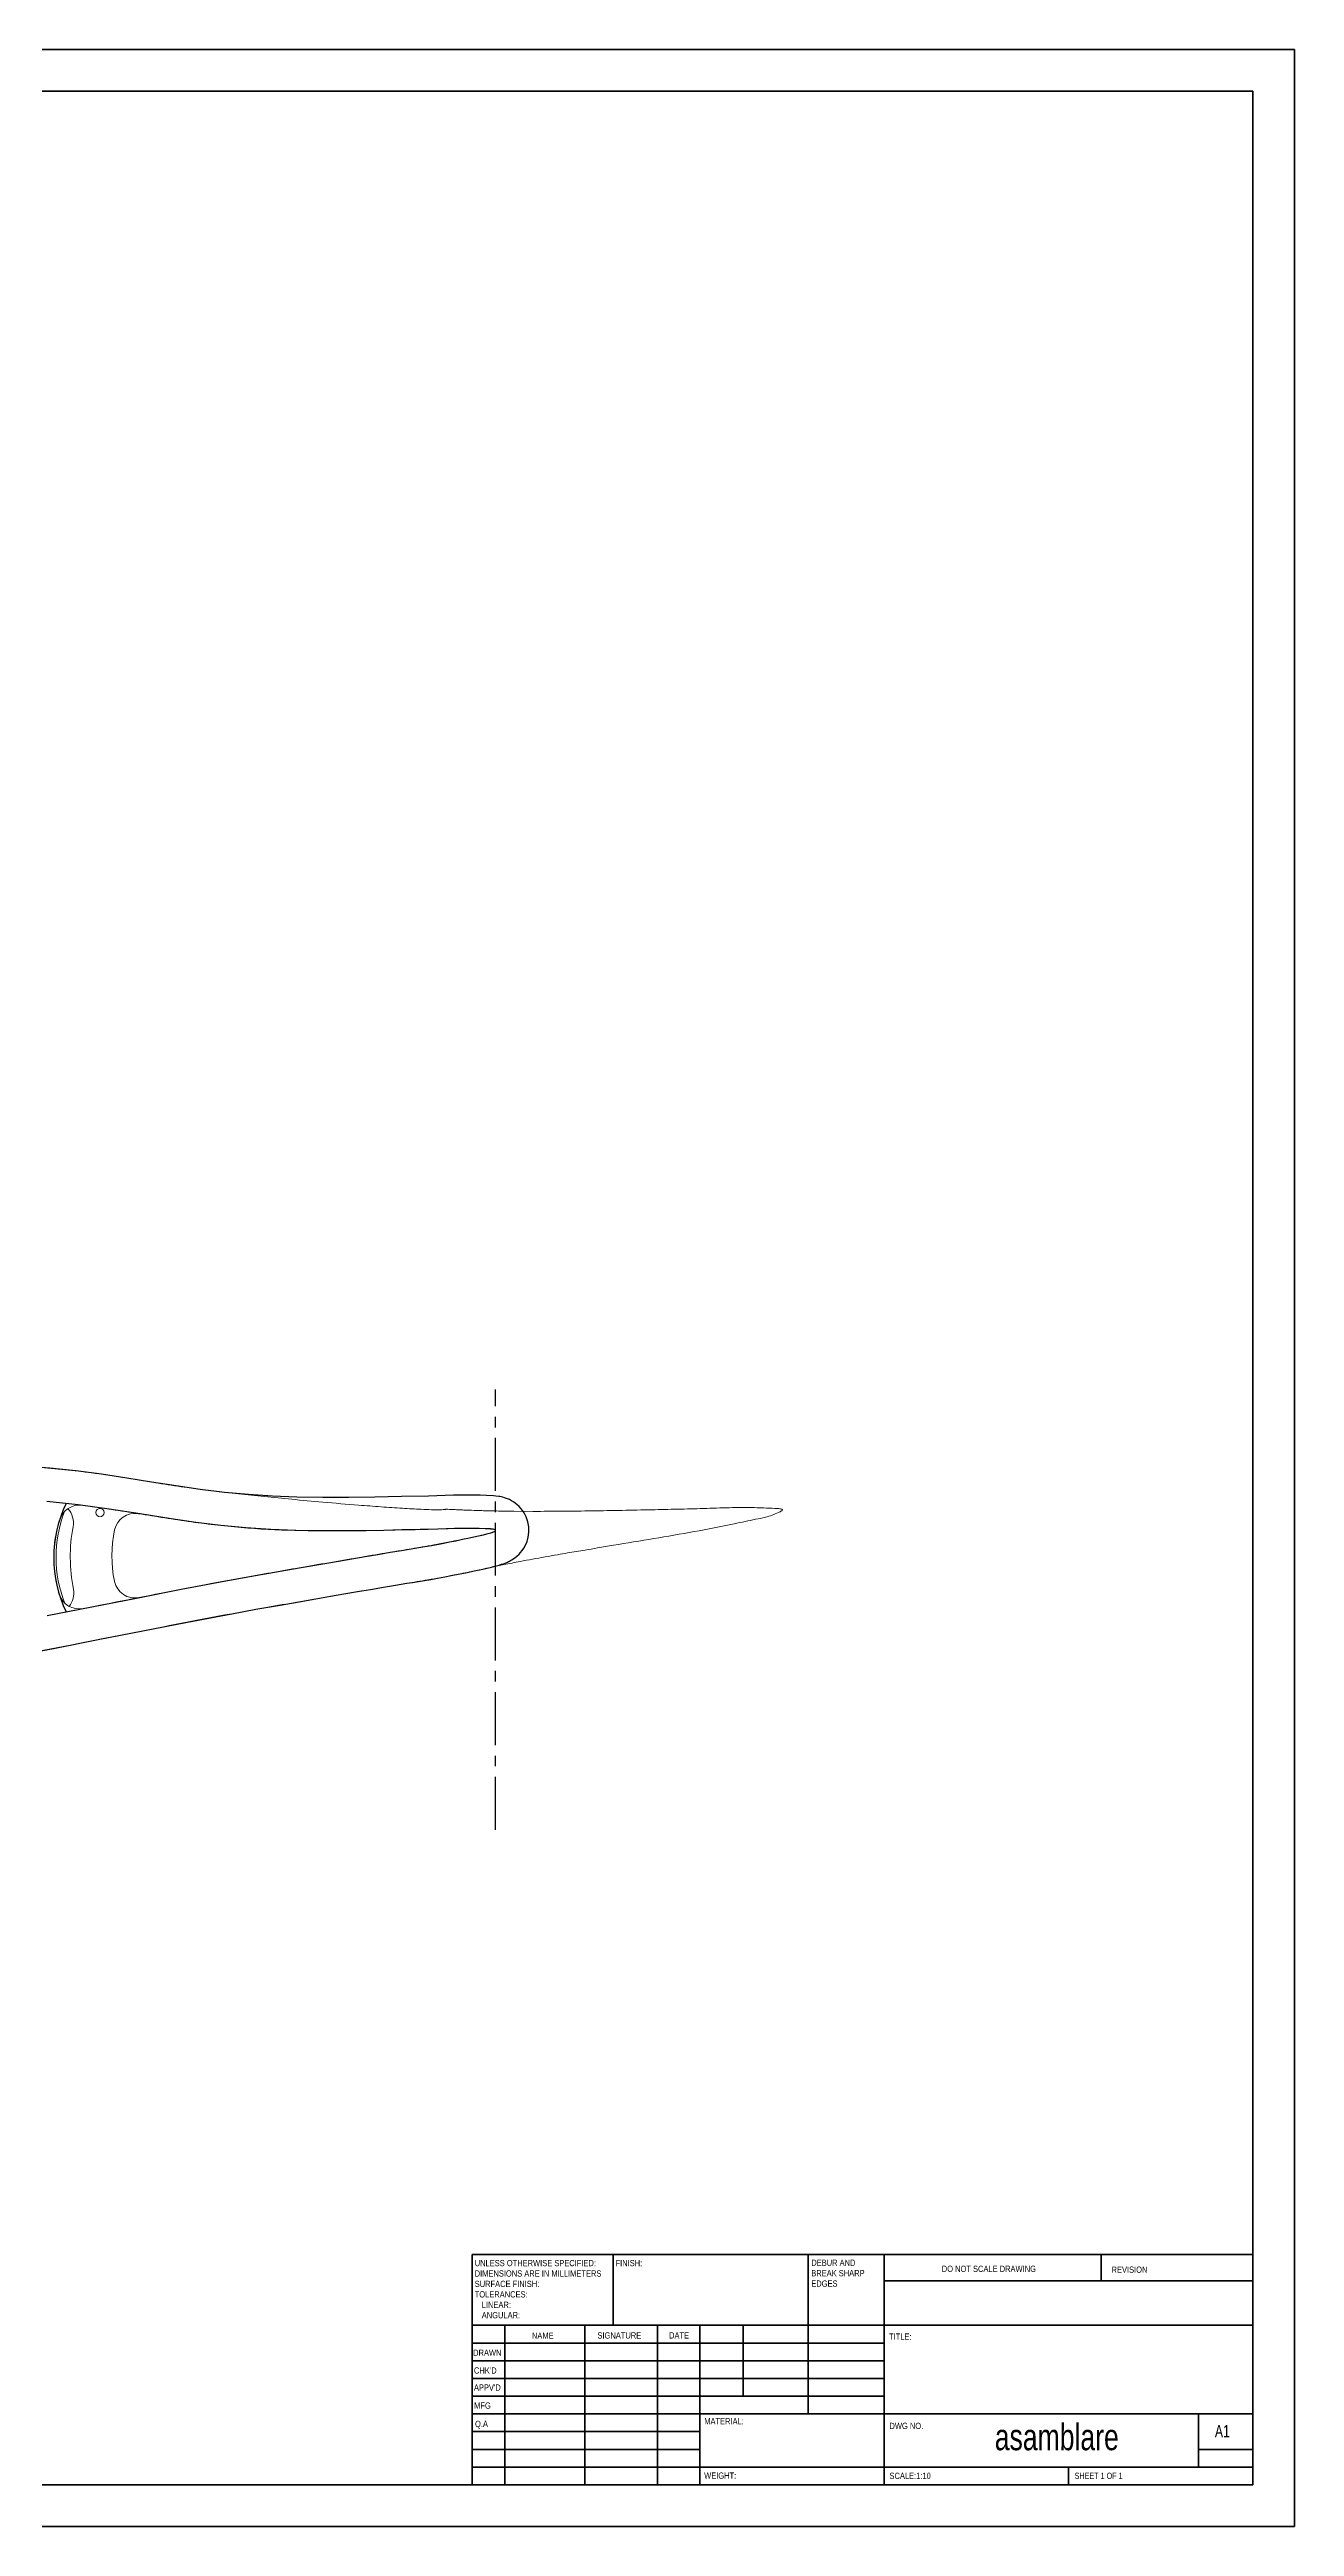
# Model space of a CAD drawing. Header units: millimetres. Extents: x 0 to 841, y -8 to 594.
# Drawn here: x 542 to 841, y 0 to 594 of the extents above; entities that cross this region are included whole.
import ezdxf

# ---------------------------------------------------------------- set-up
doc = ezdxf.new("R2010")
doc.units = ezdxf.units.MM
doc.linetypes.add('CENTERX2', pattern=[20.32, 12.7, -2.54, 2.54, -2.54])
doc.styles.add('SLDTEXTSTYLE0', font='TXT', dxfattribs={"width": 0.75})
doc.styles.add('SLDTEXTSTYLE1', font='TXT', dxfattribs={"width": 0.6875})

# ---------------------------------------------------------------- blocks, each defined once
blk = doc.blocks.new('SW_NOTE_0')
at = {"color": 0, "linetype": 'Continuous', "lineweight": 0, "char_height": 1.5, "attachment_point": 1, "style": 'SLDTEXTSTYLE0'}
for s, insert in [('DEBUR AND', (0, 1.93)), ('BREAK SHARP', (0, -0.57)), ('EDGES', (0, -3.07))]:
    blk.add_mtext(s, dxfattribs=dict(at, insert=insert))
blk = doc.blocks.new('SW_NOTE_1')
at = {"color": 0, "linetype": 'Continuous', "lineweight": 0, "char_height": 1.5, "attachment_point": 1, "style": 'SLDTEXTSTYLE0'}
for s, insert in [('UNLESS OTHERWISE SPECIFIED:', (0, 1.93)), ('TOLERANCES:', (0, -5.57)), ('SURFACE FINISH:', (0, -3.07)), ('DIMENSIONS ARE IN MILLIMETERS', (0, -0.57)), ('ANGULAR:', (1.69, -10.57)), ('LINEAR:', (1.69, -8.07))]:
    blk.add_mtext(s, dxfattribs=dict(at, insert=insert))

msp = doc.modelspace()

# ---------------------------------------------------------------- linework, layer by layer
at = {"color": 7, "linetype": 'Continuous', "lineweight": 40}
for p, q in [((0.08, 594.21), (841.08, 594.21)), ((841.08, 0.21), (841.08, 594.21)), ((25.08, 584.21), (831.08, 584.21)), ((831.08, 10.21), (831.08, 584.21)), ((643.88, 65.46), (831.08, 65.46)), ((643.88, 65.46), (643.88, 10.21)), ((677.68, 48.46), (677.68, 65.46)), ((724.48, 65.46), (724.48, 27.21)), ((742.68, 65.46), (742.68, 10.21)), ((794.68, 59.09), (794.68, 65.46)), ((831.08, 65.46), (831.08, 10.21)), ((831.08, 59.09), (742.68, 59.09)), ((831.08, 48.46), (643.88, 48.46)), ((651.68, 48.46), (651.68, 10.21)), ((670.87, 48.46), (670.87, 10.21)), ((688.28, 48.46), (688.28, 10.21)), ((698.48, 10.21), (698.48, 48.46)), ((708.88, 31.46), (708.88, 48.46)), ((742.68, 44.21), (643.88, 44.21)), ((742.68, 39.96), (643.88, 39.96)), ((742.68, 35.71), (643.88, 35.71)), ((742.68, 31.46), (643.88, 31.46)), ((698.48, 27.21), (643.88, 27.21)), ((698.48, 27.21), (831.08, 27.21)), ((818.08, 14.46), (818.08, 27.21)), ((698.48, 22.96), (643.88, 22.96)), ((698.48, 18.71), (643.88, 18.71)), ((831.08, 18.71), (818.08, 18.71)), ((643.88, 14.46), (831.08, 14.46)), ((786.88, 10.21), (786.88, 14.46)), ((25.08, 10.21), (831.08, 10.21)), ((0.08, 0.21), (841.08, 0.21))]:
    msp.add_line(p, q, dxfattribs=at)
at = {"color": 7, "linetype": 'CENTERX2'}
msp.add_line((649.48, 167.27), (649.48, 272.88), dxfattribs=at)
msp.add_line((649.48, 167.27), (649.48, 272.88), dxfattribs=at)
msp.add_line((649.48, 167.27), (649.48, 272.88), dxfattribs=at)
msp.add_line((649.48, 167.27), (649.48, 272.88), dxfattribs=at)
at = {"color": 7, "linetype": 'Continuous', "lineweight": 15}
msp.add_line((658.4, 243.64), (653.87, 243.67), dxfattribs=at)
at = {"color": 7, "linetype": 'Continuous', "flags": 128}
for points in [[(532.73, 208.75), (543.46, 210.8), (554.19, 212.89), (564.88, 215.01), (575.57, 217.1), (586.19, 219.11), (591.98, 220.16), (597.8, 221.19), (603.74, 222.23), (609.87, 223.29), (613.12, 223.85), (616.35, 224.4), (619.51, 224.94), (622.57, 225.45), (625.47, 225.94), (628.18, 226.39), (629.58, 226.62), (630.98, 226.84), (632.41, 227.08), (633.92, 227.34), (635.54, 227.63), (637.31, 227.96), (638.83, 228.25), (640.49, 228.58), (642.31, 228.94), (644.3, 229.35), (646.4, 229.8), (648.46, 230.27), (649.09, 230.43), (649.71, 230.59), (650.32, 230.77), (650.93, 230.96), (651.58, 231.18), (652.34, 231.49), (652.56, 231.59), (652.81, 231.71), (653.08, 231.85), (653.38, 232.03), (653.72, 232.24), (654.12, 232.51), (654.58, 232.88), (655.12, 233.38), (655.48, 233.77), (655.86, 234.25), (656.27, 234.84), (656.67, 235.57), (657.04, 236.46), (657.32, 237.49), (657.47, 238.66), (657.44, 239.9), (657.22, 241.14), (656.82, 242.3), (656.3, 243.31), (655.71, 244.15), (655.12, 244.81), (654.56, 245.33), (653.88, 245.84), (653.29, 246.2), (652.78, 246.46), (652.13, 246.74), (651.61, 246.91), (651.18, 247.03), (650.83, 247.12), (650.53, 247.18), (650.26, 247.23), (649.57, 247.32), (648.96, 247.39), (647.28, 247.49), (645.74, 247.53), (644.32, 247.56), (642.99, 247.56), (641.74, 247.55), (640.55, 247.53), (639.42, 247.5), (633.36, 247.32), (626.91, 247.18), (620.54, 247.05), (614.26, 246.96), (608.01, 246.95), (601.79, 247.05), (595.98, 247.28), (590.2, 247.66), (584.44, 248.21), (578.66, 248.91), (572.86, 249.75), (566.98, 250.68), (561.01, 251.64), (554.94, 252.56), (548.78, 253.35), (542.59, 253.99), (536.54, 254.47)], [(532.73, 208.75), (543.46, 210.8), (554.19, 212.89), (564.88, 215.01), (575.57, 217.1), (586.19, 219.11), (591.98, 220.16), (597.8, 221.19), (603.74, 222.23), (609.87, 223.29), (613.12, 223.85), (616.35, 224.4), (619.51, 224.94), (622.57, 225.45), (625.47, 225.94), (628.18, 226.39), (629.58, 226.62), (630.98, 226.84), (632.41, 227.08), (633.92, 227.34), (635.54, 227.63), (637.31, 227.96), (638.83, 228.25), (640.49, 228.58), (642.31, 228.94), (644.3, 229.35), (646.4, 229.8), (648.46, 230.27), (649.09, 230.43), (649.71, 230.59), (650.32, 230.77), (650.93, 230.96), (651.58, 231.18), (652.34, 231.49), (652.56, 231.59), (652.81, 231.71), (653.08, 231.85), (653.38, 232.03), (653.72, 232.24), (654.12, 232.51), (654.58, 232.88), (655.12, 233.38), (655.48, 233.77), (655.86, 234.25), (656.27, 234.84), (656.67, 235.57), (657.04, 236.46), (657.32, 237.49), (657.47, 238.66), (657.44, 239.9), (657.22, 241.14), (656.82, 242.3), (656.3, 243.31), (655.71, 244.15), (655.12, 244.81), (654.56, 245.33), (653.88, 245.84), (653.29, 246.2), (652.78, 246.46), (652.13, 246.74), (651.61, 246.91), (651.18, 247.03), (650.83, 247.12), (650.53, 247.18), (650.26, 247.23), (649.57, 247.32), (648.96, 247.39), (647.28, 247.49), (645.74, 247.53), (644.32, 247.56), (642.99, 247.56), (641.74, 247.55), (640.55, 247.53), (639.42, 247.5), (633.36, 247.32), (626.91, 247.18), (620.54, 247.05), (614.26, 246.96), (608.01, 246.95), (601.79, 247.05), (595.98, 247.28), (590.2, 247.66), (584.44, 248.21), (578.66, 248.91), (572.86, 249.75), (566.98, 250.68), (561.01, 251.64), (554.94, 252.56), (548.78, 253.35), (542.59, 253.99), (536.54, 254.47)], [(532.73, 208.75), (543.46, 210.8), (554.19, 212.89), (564.88, 215.01), (575.57, 217.1), (586.19, 219.11), (591.98, 220.16), (597.8, 221.19), (603.74, 222.23), (609.87, 223.29), (613.12, 223.85), (616.35, 224.4), (619.51, 224.94), (622.57, 225.45), (625.47, 225.94), (628.18, 226.39), (629.58, 226.62), (630.98, 226.84), (632.41, 227.08), (633.92, 227.34), (635.54, 227.63), (637.31, 227.96), (638.83, 228.25), (640.49, 228.58), (642.31, 228.94), (644.3, 229.35), (646.4, 229.8), (648.46, 230.27), (649.09, 230.43), (649.71, 230.59), (650.32, 230.77), (650.93, 230.96), (651.58, 231.18), (652.34, 231.49), (652.56, 231.59), (652.81, 231.71), (653.08, 231.85), (653.38, 232.03), (653.72, 232.24), (654.12, 232.51), (654.58, 232.88), (655.12, 233.38), (655.48, 233.77), (655.86, 234.25), (656.27, 234.84), (656.67, 235.57), (657.04, 236.46), (657.32, 237.49), (657.47, 238.66), (657.44, 239.9), (657.22, 241.14), (656.82, 242.3), (656.3, 243.31), (655.71, 244.15), (655.12, 244.81), (654.56, 245.33), (653.88, 245.84), (653.29, 246.2), (652.78, 246.46), (652.13, 246.74), (651.61, 246.91), (651.18, 247.03), (650.83, 247.12), (650.53, 247.18), (650.26, 247.23), (649.57, 247.32), (648.96, 247.39), (647.28, 247.49), (645.74, 247.53), (644.32, 247.56), (642.99, 247.56), (641.74, 247.55), (640.55, 247.53), (639.42, 247.5), (633.36, 247.32), (626.91, 247.18), (620.54, 247.05), (614.26, 246.96), (608.01, 246.95), (601.79, 247.05), (595.98, 247.28), (590.2, 247.66), (584.44, 248.21), (578.66, 248.91), (572.86, 249.75), (566.98, 250.68), (561.01, 251.64), (554.94, 252.56), (548.78, 253.35), (542.59, 253.99), (536.54, 254.47)], [(532.73, 208.75), (543.46, 210.8), (554.19, 212.89), (564.88, 215.01), (575.57, 217.1), (586.19, 219.11), (591.98, 220.16), (597.8, 221.19), (603.74, 222.23), (609.87, 223.29), (613.12, 223.85), (616.35, 224.4), (619.51, 224.94), (622.57, 225.45), (625.47, 225.94), (628.18, 226.39), (629.58, 226.62), (630.98, 226.84), (632.41, 227.08), (633.92, 227.34), (635.54, 227.63), (637.31, 227.96), (638.83, 228.25), (640.49, 228.58), (642.31, 228.94), (644.3, 229.35), (646.4, 229.8), (648.46, 230.27), (649.09, 230.43), (649.71, 230.59), (650.32, 230.77), (650.93, 230.96), (651.58, 231.18), (652.34, 231.49), (652.56, 231.59), (652.81, 231.71), (653.08, 231.85), (653.38, 232.03), (653.72, 232.24), (654.12, 232.51), (654.58, 232.88), (655.12, 233.38), (655.48, 233.77), (655.86, 234.25), (656.27, 234.84), (656.67, 235.57), (657.04, 236.46), (657.32, 237.49), (657.47, 238.66), (657.44, 239.9), (657.22, 241.14), (656.82, 242.3), (656.3, 243.31), (655.71, 244.15), (655.12, 244.81), (654.56, 245.33), (653.88, 245.84), (653.29, 246.2), (652.78, 246.46), (652.13, 246.74), (651.61, 246.91), (651.18, 247.03), (650.83, 247.12), (650.53, 247.18), (650.26, 247.23), (649.57, 247.32), (648.96, 247.39), (647.28, 247.49), (645.74, 247.53), (644.32, 247.56), (642.99, 247.56), (641.74, 247.55), (640.55, 247.53), (639.42, 247.5), (633.36, 247.32), (626.91, 247.18), (620.54, 247.05), (614.26, 246.96), (608.01, 246.95), (601.79, 247.05), (595.98, 247.28), (590.2, 247.66), (584.44, 248.21), (578.66, 248.91), (572.86, 249.75), (566.98, 250.68), (561.01, 251.64), (554.94, 252.56), (548.78, 253.35), (542.59, 253.99), (536.54, 254.47)], [(541.94, 218.65), (552.64, 220.74), (563.33, 222.86), (574.05, 224.96), (584.74, 226.98), (590.57, 228.04), (596.42, 229.07), (602.37, 230.11), (608.51, 231.17), (611.77, 231.73), (615.01, 232.29), (618.18, 232.83), (621.24, 233.34), (624.16, 233.83), (626.89, 234.28), (628.29, 234.51), (629.67, 234.74), (631.07, 234.97), (632.54, 235.22), (634.11, 235.5), (635.83, 235.82), (637.1, 236.06), (638.46, 236.33), (639.93, 236.62), (641.53, 236.95), (643.24, 237.3), (644.96, 237.67), (646.55, 238.04), (647.34, 238.24), (648.04, 238.44), (648.63, 238.62), (648.94, 238.74), (649.19, 238.85), (649.43, 239), (649.48, 239.12), (649.37, 239.23), (649.17, 239.29), (648.88, 239.35), (648.28, 239.42), (646.96, 239.49), (645.55, 239.53), (644.24, 239.56), (643.01, 239.56), (641.84, 239.55), (640.73, 239.53), (639.65, 239.5), (635.63, 239.38), (631.35, 239.27), (626.98, 239.18), (622.67, 239.09), (618.4, 239.01), (612.81, 238.95), (607.19, 238.96), (601.57, 239.05), (595.56, 239.29), (589.56, 239.69), (583.57, 240.26), (577.6, 240.98), (571.64, 241.84), (564.22, 243.03), (556.79, 244.2), (549.35, 245.23), (541.87, 246.02)], [(541.94, 218.65), (552.64, 220.74), (563.33, 222.86), (574.05, 224.96), (584.74, 226.98), (590.57, 228.04), (596.42, 229.07), (602.37, 230.11), (608.51, 231.17), (611.77, 231.73), (615.01, 232.29), (618.18, 232.83), (621.24, 233.34), (624.16, 233.83), (626.89, 234.28), (628.29, 234.51), (629.67, 234.74), (631.07, 234.97), (632.54, 235.22), (634.11, 235.5), (635.83, 235.82), (637.1, 236.06), (638.46, 236.33), (639.93, 236.62), (641.53, 236.95), (643.24, 237.3), (644.96, 237.67), (646.55, 238.04), (647.34, 238.24), (648.04, 238.44), (648.63, 238.62), (648.94, 238.74), (649.19, 238.85), (649.43, 239), (649.48, 239.12), (649.37, 239.23), (649.17, 239.29), (648.88, 239.35), (648.28, 239.42), (646.96, 239.49), (645.55, 239.53), (644.24, 239.56), (643.01, 239.56), (641.84, 239.55), (640.73, 239.53), (639.65, 239.5), (635.63, 239.38), (631.35, 239.27), (626.98, 239.18), (622.67, 239.09), (618.4, 239.01), (612.81, 238.95), (607.19, 238.96), (601.57, 239.05), (595.56, 239.29), (589.56, 239.69), (583.57, 240.26), (577.6, 240.98), (571.64, 241.84), (564.22, 243.03), (556.79, 244.2), (549.35, 245.23), (541.87, 246.02)], [(541.94, 218.65), (552.64, 220.74), (563.33, 222.86), (574.05, 224.96), (584.74, 226.98), (590.57, 228.04), (596.42, 229.07), (602.37, 230.11), (608.51, 231.17), (611.77, 231.73), (615.01, 232.29), (618.18, 232.83), (621.24, 233.34), (624.16, 233.83), (626.89, 234.28), (628.29, 234.51), (629.67, 234.74), (631.07, 234.97), (632.54, 235.22), (634.11, 235.5), (635.83, 235.82), (637.1, 236.06), (638.46, 236.33), (639.93, 236.62), (641.53, 236.95), (643.24, 237.3), (644.96, 237.67), (646.55, 238.04), (647.34, 238.24), (648.04, 238.44), (648.63, 238.62), (648.94, 238.74), (649.19, 238.85), (649.43, 239), (649.48, 239.12), (649.37, 239.23), (649.17, 239.29), (648.88, 239.35), (648.28, 239.42), (646.96, 239.49), (645.55, 239.53), (644.24, 239.56), (643.01, 239.56), (641.84, 239.55), (640.73, 239.53), (639.65, 239.5), (635.63, 239.38), (631.35, 239.27), (626.98, 239.18), (622.67, 239.09), (618.4, 239.01), (612.81, 238.95), (607.19, 238.96), (601.57, 239.05), (595.56, 239.29), (589.56, 239.69), (583.57, 240.26), (577.6, 240.98), (571.64, 241.84), (564.22, 243.03), (556.79, 244.2), (549.35, 245.23), (541.87, 246.02)], [(541.94, 218.65), (552.64, 220.74), (563.33, 222.86), (574.05, 224.96), (584.74, 226.98), (590.57, 228.04), (596.42, 229.07), (602.37, 230.11), (608.51, 231.17), (611.77, 231.73), (615.01, 232.29), (618.18, 232.83), (621.24, 233.34), (624.16, 233.83), (626.89, 234.28), (628.29, 234.51), (629.67, 234.74), (631.07, 234.97), (632.54, 235.22), (634.11, 235.5), (635.83, 235.82), (637.1, 236.06), (638.46, 236.33), (639.93, 236.62), (641.53, 236.95), (643.24, 237.3), (644.96, 237.67), (646.55, 238.04), (647.34, 238.24), (648.04, 238.44), (648.63, 238.62), (648.94, 238.74), (649.19, 238.85), (649.43, 239), (649.48, 239.12), (649.37, 239.23), (649.17, 239.29), (648.88, 239.35), (648.28, 239.42), (646.96, 239.49), (645.55, 239.53), (644.24, 239.56), (643.01, 239.56), (641.84, 239.55), (640.73, 239.53), (639.65, 239.5), (635.63, 239.38), (631.35, 239.27), (626.98, 239.18), (622.67, 239.09), (618.4, 239.01), (612.81, 238.95), (607.19, 238.96), (601.57, 239.05), (595.56, 239.29), (589.56, 239.69), (583.57, 240.26), (577.6, 240.98), (571.64, 241.84), (564.22, 243.03), (556.79, 244.2), (549.35, 245.23), (541.87, 246.02)]]:
    msp.add_lwpolyline(points, dxfattribs=at)
at = {"color": 7, "linetype": 'Continuous', "lineweight": 15}
msp.add_circle((554.59, 243.35), 1, dxfattribs=at)
at = {"color": 7, "linetype": 'Continuous'}
msp.add_arc((573.51, 232.55), 30, 154.28484, 205.71516, dxfattribs=at)
msp.add_arc((573.51, 232.55), 30, 154.28484, 205.71516, dxfattribs=at)
msp.add_arc((573.51, 232.55), 30, 154.28484, 205.71516, dxfattribs=at)
msp.add_arc((573.51, 232.55), 30, 154.28484, 205.71516, dxfattribs=at)
at = {"color": 7, "linetype": 'Continuous', "lineweight": 15}
for centre, radius, start, end in [((574.05, 232.71), 30, 158.62397, 201.7636), ((549.69, 240.15), 5, 82.70933, 162.30005), ((543.22, 240.88), 5, 349.51293, 42.95322), ((573.51, 232.55), 30, 162.30005, 197.00701), ((587.57, 232.67), 40.1, 169.51293, 191.06754), ((587.45, 232.94), 30, 167.95098, 191.67), ((563, 238.16), 5, 80.80277, 167.95098), ((562.97, 227.88), 5, 191.67, 281.19963), ((549.6, 225.24), 5, 197.00701, 281.09971), ((543.31, 224.01), 5, 320.94566, 11.06754)]:
    msp.add_arc(centre, radius, start, end, dxfattribs=at)
for points, knots in [([(587.81, 247.87), (583.73, 248.32), (575.48, 249.23), (563.01, 251.36), (550.24, 253.31), (537.26, 254.5), (524.32, 255.21), (515.75, 255.52), (511.48, 255.68)], [0, 0, 0, 0, 0.160234, 0.324356, 0.493859, 0.664838, 0.833228, 1, 1, 1, 1]), ([(550.57, 220.33), (557.68, 221.75), (571.86, 224.57), (588.3, 227.66), (599.95, 229.69), (606.85, 230.89), (613.79, 232.08), (620.49, 233.22), (625.66, 234.08), (629.39, 234.69), (632, 235.13), (634.88, 235.64), (638.29, 236.29), (642.24, 237.08), (645.79, 237.83), (648.14, 238.44), (649.06, 238.78), (649.32, 238.92), (649.41, 238.98), (649.46, 239.03), (649.47, 239.06), (649.48, 239.1), (649.48, 239.13), (649.47, 239.15), (649.44, 239.18), (649.41, 239.21), (649.32, 239.25), (649.14, 239.3), (648.78, 239.37), (647.42, 239.5), (645.2, 239.55), (642.33, 239.57), (636.29, 239.42), (626.94, 239.16), (614.16, 238.92), (601.31, 238.95), (588.48, 239.64), (575.71, 241.13), (563.04, 243.27), (554.57, 244.49), (550.33, 245.11)], [0, 0, 0, 0, 0.1085264, 0.2164155, 0.250425, 0.2854874, 0.321304, 0.3559037, 0.3871554, 0.3997124, 0.4124922, 0.4267209, 0.4436252, 0.4644243, 0.4870528, 0.497812, 0.5008191, 0.5016452, 0.5022633, 0.5024695, 0.502644, 0.5027959, 0.502938, 0.5030876, 0.5032611, 0.5034696, 0.5037208, 0.5047598, 0.5062284, 0.5092561, 0.5250921, 0.5394591, 0.552328, 0.6154852, 0.6795015, 0.7436302, 0.8077197, 0.8718138, 0.9359053, 1, 1, 1, 1]), ([(587.81, 247.87), (589.87, 247.65), (594.14, 247.2), (600.87, 246.51), (608.41, 245.81), (615.55, 245.22), (621.92, 244.74), (626.93, 244.4), (630.97, 244.17), (633.93, 244.05), (635.76, 244.02), (636.87, 244.05), (637.4, 244.1), (637.56, 244.15), (637.62, 244.17)], [0, 0, 0, 0, 0.124506, 0.25721, 0.406317, 0.579089, 0.686765, 0.789844, 0.880458, 0.929626, 0.96771, 0.990311, 0.996078, 1, 1, 1, 1]), ([(637.62, 244.17), (638.14, 244.14), (639.07, 244.09), (640, 244.05), (640.42, 244.03)], [0, 0, 0, 0, 0.5555185, 1, 1, 1, 1]), ([(640.42, 244.03), (640.9, 244.01), (641.77, 243.97), (642.64, 243.94), (643.02, 243.92)], [0, 0, 0, 0, 0.560034, 1, 1, 1, 1]), ([(643.02, 243.92), (643.91, 243.89), (645.4, 243.84), (646.88, 243.8), (647.47, 243.78)], [0, 0, 0, 0, 0.601515, 1, 1, 1, 1]), ([(647.47, 243.78), (648.67, 243.76), (650.8, 243.71), (652.93, 243.68), (653.87, 243.67)], [0, 0, 0, 0, 0.559995, 1, 1, 1, 1]), ([(658.4, 243.64), (658.41, 243.64), (658.42, 243.64), (658.43, 243.64), (658.43, 243.64), (658.43, 243.64), (658.43, 243.64)], [0, 0, 0, 0, 0.789442, 0.950838, 0.985966, 1, 1, 1, 1]), ([(658.44, 243.64), (658.44, 243.64), (658.44, 243.64), (658.43, 243.64), (658.43, 243.64)], [0, 0, 0, 0, 0.441992, 1, 1, 1, 1]), ([(677.75, 235.51), (680.97, 236.04), (687.43, 237.1), (697.1, 238.75), (704.4, 240.16), (709.29, 241.23), (711.78, 241.75), (714.51, 242.23), (716.59, 243), (717.92, 243.64), (718.21, 243.9), (718.25, 243.98), (718.26, 244.02), (718.26, 244.06), (718.24, 244.1), (718.21, 244.13), (718.15, 244.17), (717.96, 244.24), (717.39, 244.34), (715.97, 244.39), (713.95, 244.47), (710.31, 244.59), (705.5, 244.56), (699.35, 244.33), (693.15, 244.17), (684.26, 243.98), (672.7, 243.72), (663.19, 243.67), (658.44, 243.64)], [0, 0, 0, 0, 0.0966595, 0.1934251, 0.2899965, 0.3163018, 0.341306, 0.3652539, 0.3979478, 0.4066671, 0.4086193, 0.409099, 0.4095112, 0.4098872, 0.4102497, 0.4106615, 0.4111489, 0.4126329, 0.4164078, 0.428268, 0.4546306, 0.4760536, 0.5358954, 0.5968872, 0.6580189, 0.7191252, 0.8595656, 1, 1, 1, 1]), ([(661.34, 232.72), (659.35, 232.37), (656.05, 231.78), (652.77, 231.13), (651.47, 230.88)], [0, 0, 0, 0, 0.605872, 1, 1, 1, 1]), ([(661.34, 232.72), (662.34, 232.9), (664.14, 233.23), (666.64, 233.66), (668.84, 234.02), (670.24, 234.25), (670.93, 234.36)], [0, 0, 0, 0, 0.312554, 0.563426, 0.782593, 1, 1, 1, 1]), ([(677.75, 235.51), (676.47, 235.3), (674.2, 234.92), (671.93, 234.53), (670.93, 234.36)], [0, 0, 0, 0, 0.562004, 1, 1, 1, 1]), ([(157.95, 204.37), (160.5, 201.87), (165.55, 196.9), (174.14, 190.6), (183.23, 185.24), (192.79, 180.96), (203.55, 177.15), (215.53, 173.99), (228.7, 171.73), (243.07, 170.37), (258.56, 169.86), (275.11, 170.15), (291.55, 170.91), (307.91, 172.08), (324.22, 173.59), (345.89, 175.99), (372.85, 179.65), (405.04, 184.84), (437.07, 190.61), (468.99, 196.66), (500.85, 202.76), (531.06, 208.39), (559.49, 213.92), (579.58, 217.92), (593.1, 220.37), (600.11, 221.6), (607.29, 222.84), (614.52, 224.09), (621.51, 225.28), (626.87, 226.17), (630.71, 226.8), (633.37, 227.24), (636.33, 227.77), (639.82, 228.44), (643.93, 229.26), (647.17, 229.94), (649, 230.41), (649.28, 230.48)], [0, 0, 0, 0, 0.021151, 0.042069, 0.063027, 0.083754, 0.104168, 0.130765, 0.157215, 0.18342, 0.216448, 0.249173, 0.281719, 0.314169, 0.346582, 0.378965, 0.443622, 0.508171, 0.572593, 0.636884, 0.70107, 0.765286, 0.819345, 0.873089, 0.886957, 0.900929, 0.915368, 0.930179, 0.944536, 0.95745, 0.962451, 0.967637, 0.973456, 0.98034, 0.988751, 0.99832, 1, 1, 1, 1]), ([(649.28, 230.48), (649.53, 230.52), (650.26, 230.65), (650.99, 230.78), (651.47, 230.88)], [0, 0, 0, 0, 0.340223, 1, 1, 1, 1])]:
    msp.add_open_spline(points, degree=3, knots=knots, dxfattribs=at)

# ---------------------------------------------------------------- block references
at = {"color": 7, "linetype": 'Continuous', "lineweight": 0}
for name, p in [('SW_NOTE_1', (644.47, 62.2)), ('SW_NOTE_0', (725.19, 62.28))]:
    msp.add_blockref(name, p, dxfattribs=at)

# ---------------------------------------------------------------- texts
for s, insert, char_height, attachment_point, style in [('FINISH:', (678.25, 64.13), 1.5, 1, 'SLDTEXTSTYLE0'), ('DO NOT SCALE DRAWING', (756.49, 62.75), 1.5, 1, 'SLDTEXTSTYLE0'), ('REVISION', (797.21, 62.55), 1.5, 1, 'SLDTEXTSTYLE0'), ('DRAWN', (644.09, 42.64), 1.5, 1, 'SLDTEXTSTYLE0'), ('NAME', (658.2, 46.72), 1.5, 1, 'SLDTEXTSTYLE0'), ('SIGNATURE', (673.91, 46.78), 1.5, 1, 'SLDTEXTSTYLE0'), ('DATE', (691.09, 46.79), 1.5, 1, 'SLDTEXTSTYLE0'), ('TITLE:', (743.84, 46.49), 1.5, 1, 'SLDTEXTSTYLE0'), ("CHK'D", (644.29, 38.37), 1.5, 1, 'SLDTEXTSTYLE0'), ("APPV'D", (644.28, 34.28), 1.5, 1, 'SLDTEXTSTYLE0'), ('MFG', (644.33, 29.95), 1.5, 1, 'SLDTEXTSTYLE0'), ('Q.A', (644.55, 25.56), 1.5, 1, 'SLDTEXTSTYLE0'), ('MATERIAL:', (699.52, 26.2), 1.5, 1, 'SLDTEXTSTYLE0'), ('DWG NO.', (743.95, 25.08), 1.5, 1, 'SLDTEXTSTYLE0'), ('asamblare', (784.07, 24.85), 6.35, 2, 'SLDTEXTSTYLE0'), ('A1', (822, 24.52), 2.91, 1, 'SLDTEXTSTYLE0'), ('WEIGHT:', (699.5, 13.16), 1.499, 1, 'SLDTEXTSTYLE0'), ('SCALE:1:10', (743.95, 13.11), 1.5, 1, 'SLDTEXTSTYLE0'), ('SHEET 1 OF 1', (788.36, 13.11), 1.5, 1, 'SLDTEXTSTYLE1')]:
    msp.add_mtext(s, dxfattribs=dict(at, insert=insert, char_height=char_height, attachment_point=attachment_point, style=style))

doc.saveas('drawing.dxf')
